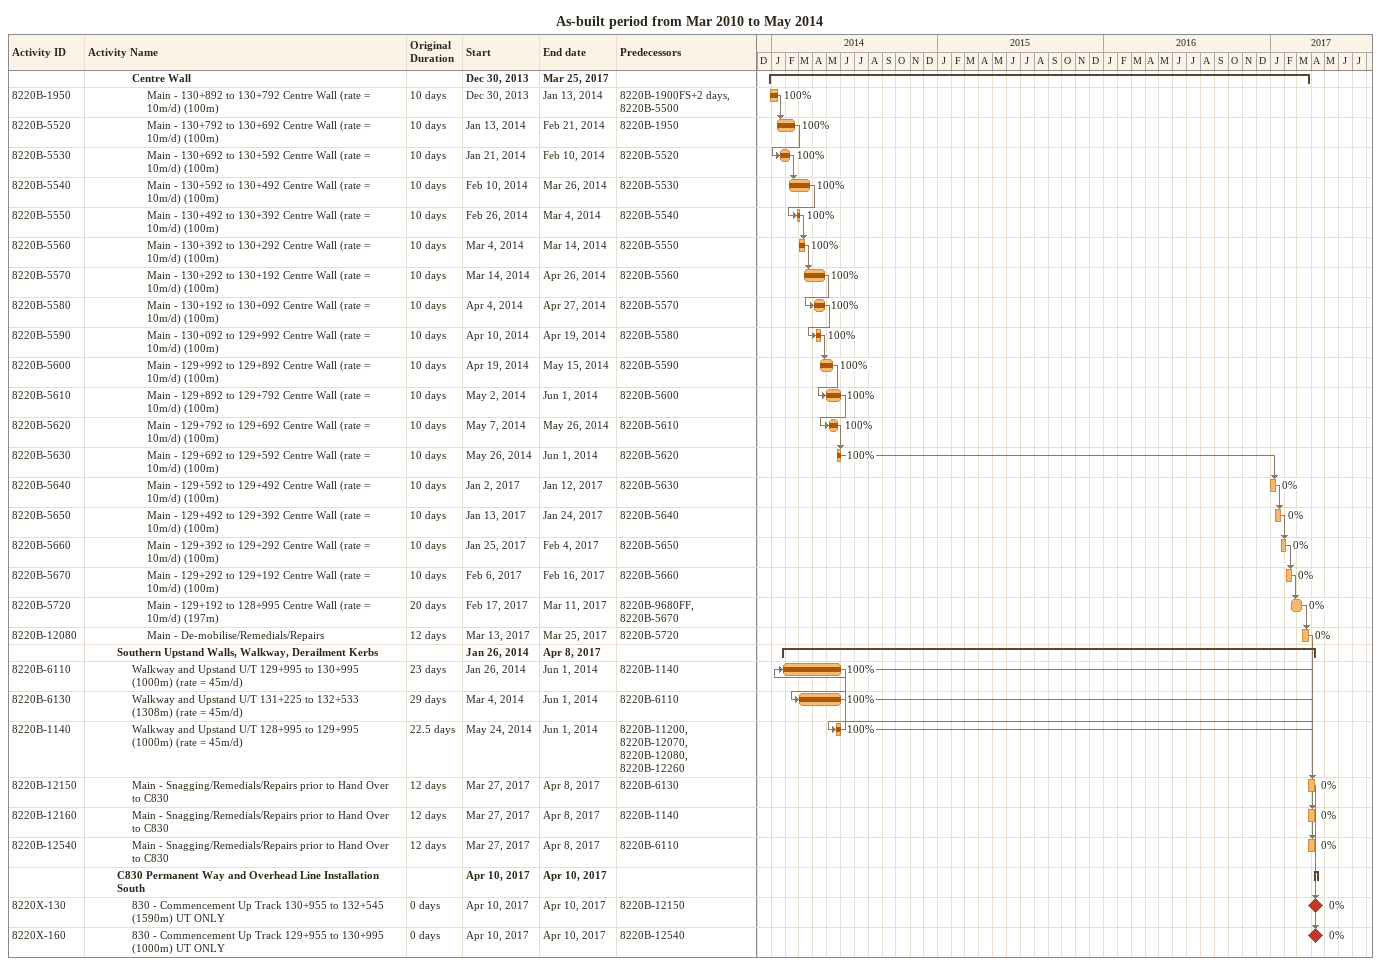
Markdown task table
As-built period from Mar 2010 to May 2014

| ID | Level | Task | Original duration | Start | Finish | Predecessors | % complete |
|---|---|---|---|---|---|---|---|
|  | 4 | **Centre Wall** |  | 2013-12-30 | 2017-03-25 |  |  |
| 8220B-1950 | 5 | Main - 130+892 to 130+792 Centre Wall (rate = 10m/d) (100m) | 10d | 2013-12-30 | 2014-01-13 | 8220B-1900FS+2d, 8220B-5500 | 100 |
| 8220B-5520 | 5 | Main - 130+792 to 130+692 Centre Wall (rate = 10m/d) (100m) | 10d | 2014-01-13 | 2014-02-21 | 8220B-1950 | 100 |
| 8220B-5530 | 5 | Main - 130+692 to 130+592 Centre Wall (rate = 10m/d) (100m) | 10d | 2014-01-21 | 2014-02-10 | 8220B-5520 | 100 |
| 8220B-5540 | 5 | Main - 130+592 to 130+492 Centre Wall (rate = 10m/d) (100m) | 10d | 2014-02-10 | 2014-03-26 | 8220B-5530 | 100 |
| 8220B-5550 | 5 | Main - 130+492 to 130+392 Centre Wall (rate = 10m/d) (100m) | 10d | 2014-02-26 | 2014-03-04 | 8220B-5540 | 100 |
| 8220B-5560 | 5 | Main - 130+392 to 130+292 Centre Wall (rate = 10m/d) (100m) | 10d | 2014-03-04 | 2014-03-14 | 8220B-5550 | 100 |
| 8220B-5570 | 5 | Main - 130+292 to 130+192 Centre Wall (rate = 10m/d) (100m) | 10d | 2014-03-14 | 2014-04-26 | 8220B-5560 | 100 |
| 8220B-5580 | 5 | Main - 130+192 to 130+092 Centre Wall (rate = 10m/d) (100m) | 10d | 2014-04-04 | 2014-04-27 | 8220B-5570 | 100 |
| 8220B-5590 | 5 | Main - 130+092 to 129+992 Centre Wall (rate = 10m/d) (100m) | 10d | 2014-04-10 | 2014-04-19 | 8220B-5580 | 100 |
| 8220B-5600 | 5 | Main - 129+992 to 129+892 Centre Wall (rate = 10m/d) (100m) | 10d | 2014-04-19 | 2014-05-15 | 8220B-5590 | 100 |
| 8220B-5610 | 5 | Main - 129+892 to 129+792 Centre Wall (rate = 10m/d) (100m) | 10d | 2014-05-02 | 2014-06-01 | 8220B-5600 | 100 |
| 8220B-5620 | 5 | Main - 129+792 to 129+692 Centre Wall (rate = 10m/d) (100m) | 10d | 2014-05-07 | 2014-05-26 | 8220B-5610 | 100 |
| 8220B-5630 | 5 | Main - 129+692 to 129+592 Centre Wall (rate = 10m/d) (100m) | 10d | 2014-05-26 | 2014-06-01 | 8220B-5620 | 100 |
| 8220B-5640 | 5 | Main - 129+592 to 129+492 Centre Wall (rate = 10m/d) (100m) | 10d | 2017-01-02 | 2017-01-12 | 8220B-5630 | 0 |
| 8220B-5650 | 5 | Main - 129+492 to 129+392 Centre Wall (rate = 10m/d) (100m) | 10d | 2017-01-13 | 2017-01-24 | 8220B-5640 | 0 |
| 8220B-5660 | 5 | Main - 129+392 to 129+292 Centre Wall (rate = 10m/d) (100m) | 10d | 2017-01-25 | 2017-02-04 | 8220B-5650 | 0 |
| 8220B-5670 | 5 | Main - 129+292 to 129+192 Centre Wall (rate = 10m/d) (100m) | 10d | 2017-02-06 | 2017-02-16 | 8220B-5660 | 0 |
| 8220B-5720 | 5 | Main - 129+192 to 128+995 Centre Wall (rate = 10m/d) (197m) | 20d | 2017-02-17 | 2017-03-11 | 8220B-9680FF, 8220B-5670 | 0 |
| 8220B-12080 | 5 | Main - De-mobilise/Remedials/Repairs | 12d | 2017-03-13 | 2017-03-25 | 8220B-5720 | 0 |
|  | 3 | **Southern Upstand Walls, Walkway, Derailment Kerbs** |  | 2014-01-26 | 2017-04-08 |  |  |
| 8220B-6110 | 4 | Walkway and Upstand U/T 129+995 to 130+995 (1000m) (rate = 45m/d) | 23d | 2014-01-26 | 2014-06-01 | 8220B-1140 | 100 |
| 8220B-6130 | 4 | Walkway and Upstand U/T 131+225 to 132+533 (1308m) (rate = 45m/d) | 29d | 2014-03-04 | 2014-06-01 | 8220B-6110 | 100 |
| 8220B-1140 | 4 | Walkway and Upstand U/T 128+995 to 129+995 (1000m) (rate = 45m/d) | 22.5d | 2014-05-24 | 2014-06-01 | 8220B-11200, 8220B-12070, 8220B-12080, 8220B-12260 | 100 |
| 8220B-12150 | 4 | Main - Snagging/Remedials/Repairs prior to Hand Over to C830 | 12d | 2017-03-27 | 2017-04-08 | 8220B-6130 | 0 |
| 8220B-12160 | 4 | Main - Snagging/Remedials/Repairs prior to Hand Over to C830 | 12d | 2017-03-27 | 2017-04-08 | 8220B-1140 | 0 |
| 8220B-12540 | 4 | Main - Snagging/Remedials/Repairs prior to Hand Over to C830 | 12d | 2017-03-27 | 2017-04-08 | 8220B-6110 | 0 |
|  | 3 | **C830 Permanent Way and Overhead Line Installation South** |  | 2017-04-10 | 2017-04-10 |  |  |
| 8220X-130 | 4 | 830 - Commencement Up Track 130+955 to 132+545 (1590m) UT ONLY | 0d | 2017-04-10 | 2017-04-10 | 8220B-12150 | 0 |
| 8220X-160 | 4 | 830 - Commencement Up Track 129+955 to 130+995 (1000m) UT ONLY | 0d | 2017-04-10 | 2017-04-10 | 8220B-12540 | 0 |
